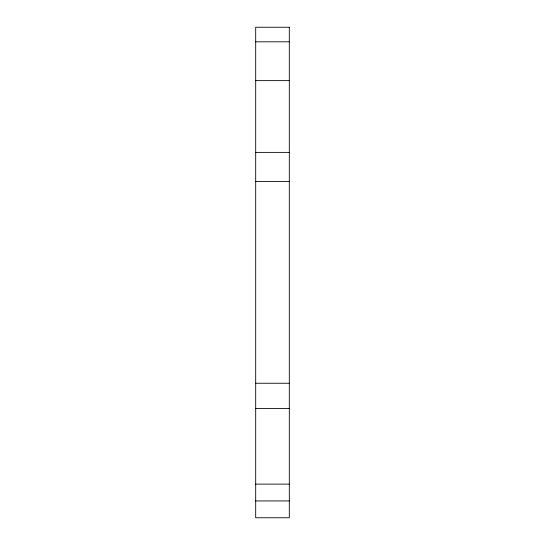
<?xml version="1.0" encoding="UTF-8"?>
<svg xmlns="http://www.w3.org/2000/svg" width="545" height="545" viewBox="0 0 545 545"><rect width="100%" height="100%" fill="white"/><g stroke="black" fill="none" stroke-linecap="round" stroke-linejoin="round"><path stroke-width="0.82" d="M255.687 41.808L289.313 41.808M255.687 80.633L289.313 80.633M255.687 152.389L289.313 152.389M255.687 181.505L289.313 181.505M255.687 383.251L289.313 383.251M255.687 408.471L289.313 408.471M255.687 484.123L289.313 484.123M255.687 500.937L289.313 500.937M289.313 27.25L255.687 27.25L255.687 517.75L289.313 517.75L289.313 27.25"/></g></svg>
